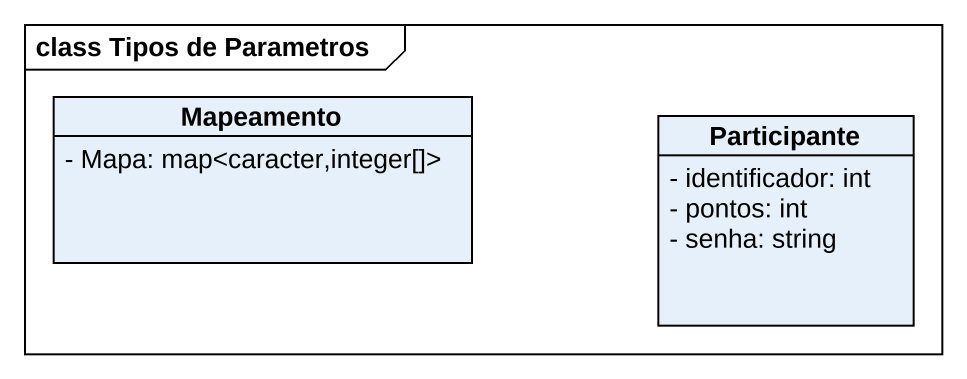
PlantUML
@startuml
mainframe class Tipos de Parametros
hide circle
hide empty members
skinparam classAttributeIconSize 0
class Mapeamento {
  - Mapa: map<caracter,integer[]>
}
class Participante {
  - identificador: int
  - pontos: int
  - senha: string
}
@enduml
